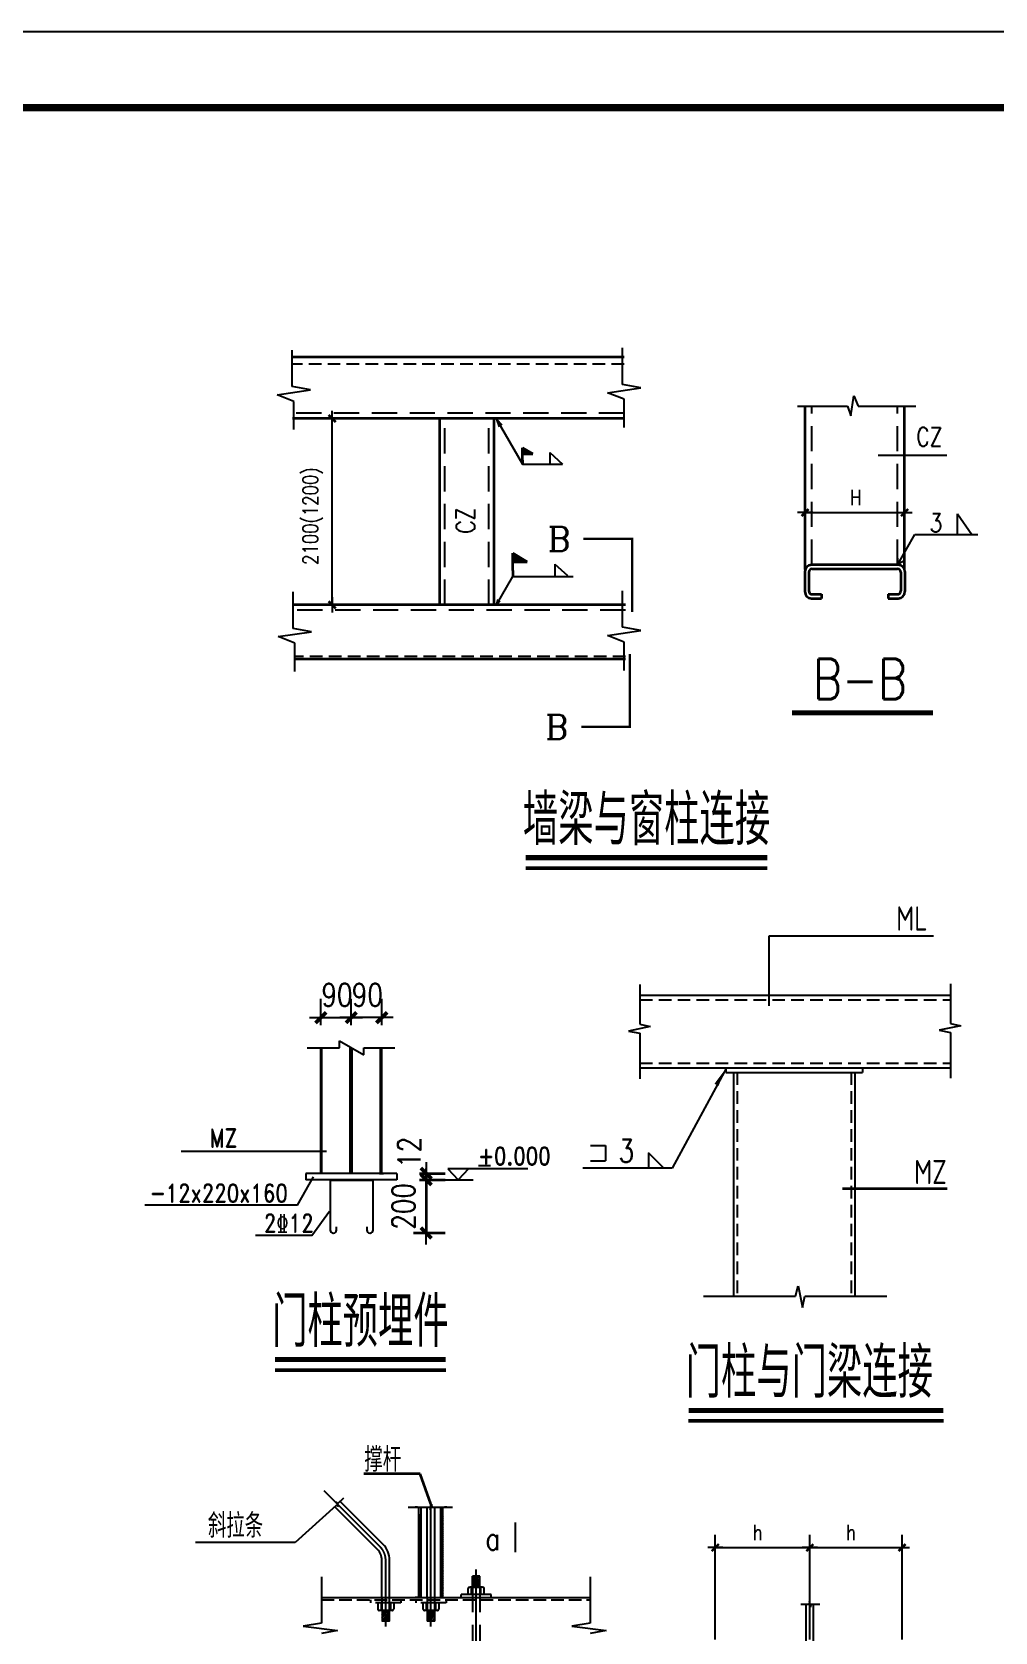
# Model space of a CAD drawing. Extents: x 69728788 to 150163257, y 20675998 to 43663798.
# Drawn here: x 75117182 to 75142619, y 21168004 to 21210288 of the extents above; entities that cross this region are included whole.
import ezdxf
from ezdxf.enums import TextEntityAlignment as Align

# ---------------------------------------------------------------- set-up
doc = ezdxf.new("R2010")
doc.units = 0
doc.header["$LTSCALE"] = 1000
doc.header["$MEASUREMENT"] = 0
for name, pattern in [('ACAD_ISO03W100', [30, 12, -18]), ('DASH', [0.35, 0.25, -0.1]), ('DASHDOT', [25.4, 12.7, -6.35, 0, -6.35]), ('DASHED', [0.75, 0.5, -0.25]), ('DASHED2', [0.375, 0.25, -0.125]), ('HIDDEN', [0.375, 0.25, -0.125])]:
    doc.linetypes.add(name, pattern=pattern)
doc.layers.get('0').update_dxf_attribs({"linetype": 'CONTINUOUS'})
doc.layers.get('DEFPOINTS').update_dxf_attribs({"linetype": 'CONTINUOUS'})
for name, color, linetype in [('03', 3, 'CONTINUOUS'), ('5图框', 7, 'CONTINUOUS'), ('AXIS', 3, 'CONTINUOUS'), ('D', 4, 'CONTINUOUS'), ('DHX', 1, 'DASHDOT'), ('DIM', 3, 'CONTINUOUS'), ('J', 7, 'DASHED2'), ('JI', 7, 'DASHED'), ('L3', 3, 'CONTINUOUS'), ('LI', 2, 'CONTINUOUS'), ('PUB_DIM', 3, 'CONTINUOUS'), ('PUB_TEXT', 7, 'CONTINUOUS'), ('PUB_TITLE', 4, 'CONTINUOUS'), ('XUX', 3, 'DASHED'), ('一般文字', 6, 'CONTINUOUS'), ('卫浴', 7, 'CONTINUOUS')]:
    doc.layers.add(name, color=color, linetype=linetype)
for name, color, linetype, lineweight in [('20', 2, 'CONTINUOUS', 35), ('图文说明基线', 251, 'CONTINUOUS', 50), ('系杆支撑', 2, 'CONTINUOUS', 25)]:
    doc.layers.add(name, color=color, linetype=linetype, lineweight=lineweight)
doc.styles.add('_SIMPLEX', font='SIMPLEX.shx', dxfattribs={"width": 0.8})
doc.styles.add('_TXT', font='SIMPLEX.shx', dxfattribs={"width": 0.6})
doc.styles.add('COMP', font='complex', dxfattribs={"bigfont": 'hztxt'})
doc.styles.add('DIM_FONT', font='SIMPLEX.shx', dxfattribs={"width": 0.8})
doc.styles.add('hztxt', font='romand_pkpm', dxfattribs={"bigfont": 'hztxt'})
doc.styles.add('ROMANS', font='romans.shx', dxfattribs={"width": 0.75, "height": 300, "bigfont": 'hztxt.shx'})
doc.styles.add('TSSD_Rein', font='atssdeng.shx', dxfattribs={"width": 0.7, "bigfont": 'atssdchn.shx'})
doc.dimstyles.new('DIMN$0', dxfattribs={"dimtxt": 300, "dimasz": 1, "dimexe": 250, "dimexo": 300, "dimgap": 150, "dimtad": 1, "dimdec": 0, "dimdsep": 46, "dimtxsty": 'DIM_FONT', "dimblk": '_DIMX', "dimcen": 2.5, "dimclrt": 7, "dimadec": 0, "dimazin": 0, "dimtfac": 1, "dimtdec": 0, "dimtix": 1, "dimtmove": 2, "dimatfit": 3, "dimldrblk": '_DIMX', "dimfxl": 1, "dimtolj": 1, "dimtzin": 0, "dimarcsym": 0})

# ---------------------------------------------------------------- blocks, each defined once
blk = doc.blocks.new('_DIMX')
blk.add_line((-150, 0), (150, 0))
at = {"const_width": 50}
blk.add_lwpolyline([(-70, -70), (70, 70)], dxfattribs=at)
blk = doc.blocks.new('_SECTION')
at = {"const_width": 0.1}
blk.add_lwpolyline([(2, 0), (0, 0), (0, 3)], dxfattribs=at)
at = {"style": 'COMP'}
blk.add_attdef('A', text='', height=1, dxfattribs=at).set_placement((3, 0), align=Align.MIDDLE)
blk = doc.blocks.new('XHFY')
for p, q in [((0, 2.53), (0, 4.03)), ((0, 4.03), (2.5, 2.53)), ((0, 1.03), (0, 2.53)), ((0, 2.53), (2.5, 2.53)), ((0, 1.03), (0, 0))]:
    blk.add_line(p, q)
for points in [[(2.5, 2.53), (0, 2.53), (0, 4.03), (2.5, 2.53)], [(0, 4.03), (2.5, 2.53), (0, 4.03), (2.5, 2.53)], [(2.5, 2.53), (0, 2.53), (0, 4.03), (0, 2.53)]]:
    blk.add_solid(points)
blk = doc.blocks.new('*D7761')
at = {"layer": 'AXIS', "color": 3, "lineweight": -2}
for p, q in [((75179207, 21132040), (75179716, 21132040)), ((75179207, 21131913), (75179716, 21131913)), ((75179341, 21132041), (75179341, 21132043)), ((75179341, 21132040), (75179341, 21131913)), ((75179341, 21131912), (75179341, 21131910))]:
    blk.add_line(p, q, dxfattribs=at)
at = {"layer": 'DEFPOINTS', "color": 0}
for p in [(75178757, 21132040), (75178757, 21131913), (75179341, 21131913)]:
    blk.add_point(p, dxfattribs=at)
at = {"layer": 'AXIS', "color": 3, "lineweight": -2, "xscale": 1.5, "yscale": 1.5, "zscale": 1.5}
for p, rotation in [((75179341, 21132040), 270), ((75179341, 21131913), 90)]:
    blk.add_blockref('_DIMX', p, dxfattribs=dict(at, rotation=rotation))
at = {"layer": 'AXIS', "color": 7, "insert": (75179006, 21132456), "char_height": 450, "attachment_point": 5, "rotation": 90, "style": 'DIM_FONT'}
blk.add_mtext('\\A1;12', dxfattribs=at)
blk = doc.blocks.new('*D7762')
at = {"layer": 'AXIS', "color": 3, "lineweight": -2}
for p, q in [((75179207, 21131913), (75179716, 21131913)), ((75179341, 21131915), (75179341, 21131916)), ((75179341, 21131913), (75179341, 21130858)), ((75179091, 21130858), (75179716, 21130858)), ((75179341, 21130856), (75179341, 21130855))]:
    blk.add_line(p, q, dxfattribs=at)
at = {"layer": 'DEFPOINTS', "color": 0}
for p in [(75178757, 21131913), (75178641, 21130858), (75179341, 21130858)]:
    blk.add_point(p, dxfattribs=at)
at = {"layer": 'AXIS', "color": 3, "lineweight": -2, "xscale": 1.5, "yscale": 1.5, "zscale": 1.5}
for p, rotation in [((75179341, 21131913), 270), ((75179341, 21130858), 90)]:
    blk.add_blockref('_DIMX', p, dxfattribs=dict(at, rotation=rotation))
at = {"layer": 'AXIS', "color": 7, "insert": (75178891, 21131386), "char_height": 450, "attachment_point": 5, "rotation": 90, "style": 'DIM_FONT'}
blk.add_mtext('\\A1;200', dxfattribs=at)
blk = doc.blocks.new('*X32')
at = {"color": 0}
for p, q in [((20847, 8048), (20858, 8059)), ((20849, 8033), (20878, 8062)), ((20851, 8017), (20898, 8064)), ((20861, 8009), (20918, 8066)), ((20881, 8012), (20920, 8050)), ((20901, 8014), (20922, 8035)), ((20921, 8017), (20924, 8019))]:
    blk.add_line(p, q, dxfattribs=at)
blk = doc.blocks.new('*X31')
at = {"color": 0}
for p, q in [((20622, 8017), (20636, 8031)), ((20624, 8002), (20656, 8034)), ((20626, 7986), (20676, 8036)), ((20639, 7981), (20692, 8035)), ((20659, 7984), (20694, 8020)), ((20679, 7986), (20696, 8004))]:
    blk.add_line(p, q, dxfattribs=at)
blk = doc.blocks.new('*X33')
at = {"color": 0}
for p, q in [((22073, 7790), (22086, 7802)), ((22085, 7787), (22100, 7802)), ((22099, 7787), (22114, 7802)), ((22113, 7787), (22128, 7802)), ((22127, 7787), (22142, 7802)), ((22142, 7787), (22157, 7802)), ((22156, 7787), (22171, 7802)), ((22170, 7787), (22185, 7802)), ((22184, 7787), (22199, 7802)), ((22198, 7787), (22213, 7802)), ((22212, 7787), (22227, 7802)), ((22226, 7787), (22241, 7802)), ((22241, 7787), (22256, 7802)), ((22255, 7787), (22270, 7802)), ((22269, 7787), (22284, 7802)), ((22283, 7787), (22298, 7802)), ((22297, 7787), (22312, 7802)), ((22311, 7787), (22326, 7802)), ((22325, 7787), (22340, 7802)), ((22340, 7787), (22355, 7802)), ((22354, 7787), (22369, 7802)), ((22368, 7787), (22383, 7802)), ((22382, 7787), (22397, 7802)), ((22396, 7787), (22411, 7802)), ((22410, 7787), (22425, 7802)), ((22424, 7787), (22439, 7802)), ((22439, 7787), (22454, 7802)), ((22453, 7787), (22468, 7802)), ((22467, 7787), (22482, 7802)), ((22481, 7787), (22496, 7802)), ((22495, 7787), (22510, 7802)), ((22509, 7787), (22524, 7802)), ((22523, 7787), (22538, 7802)), ((22538, 7787), (22553, 7802)), ((22552, 7787), (22567, 7802)), ((22566, 7787), (22581, 7802)), ((22580, 7787), (22595, 7802)), ((22594, 7787), (22609, 7802)), ((22608, 7787), (22623, 7802)), ((22622, 7787), (22626, 7791))]:
    blk.add_line(p, q, dxfattribs=at)
blk = doc.blocks.new('1253633')
for p, q in [((75176694.1, 21148223.7), (75178604.7, 21148223.7)), ((75178604.8, 21148223.7), (75183265, 21148223.7)), ((75186849.7, 21144007.5, 0), (75186849.7, 21147243.5, 0)), ((75188820, 21144007.5, 0), (75188820, 21147243.5, 0)), ((75183265, 21147001.7), (75176694.1, 21147001.7)), ((75179611.3, 21143308.6), (75179611.3, 21147001.7)), ((75180689.5, 21143308.6), (75180689.5, 21147001.7)), ((75186844, 21143969, 0), (75186844, 21143570.3, 0)), ((75186923.7, 21143955.7, 0), (75186923.7, 21143583.6, 0)), ((75188692.8, 21144101.9, 0), (75186982.5, 21144101.9, 0)), ((75186990.2, 21144022.1, 0), (75188679.5, 21144022.1, 0)), ((75188746, 21143955.7, 0), (75188746, 21143583.6, 0)), ((75188825.7, 21143969, 0), (75188825.7, 21143570.3, 0)), ((75183288.6, 21143308.6), (75176717.8, 21143308.6)), ((75186976.9, 21143437.4, 0), (75187176.2, 21143437.4, 0)), ((75186990.2, 21143517.1, 0), (75187176.2, 21143517.1, 0)), ((75187176.2, 21143517.1, 0), (75187176.2, 21143437.4, 0)), ((75188493.5, 21143517.1, 0), (75188679.5, 21143517.1, 0)), ((75188493.5, 21143517.1, 0), (75188493.5, 21143437.4, 0)), ((75188493.5, 21143437.4, 0), (75188692.8, 21143437.4, 0)), ((75183288.6, 21142230.4), (75176717.8, 21142230.4)), ((75189665.5, 21131735.2), (75187587.8, 21131735.2)), ((75179224.6, 21126081.5), (75178103.5, 21126081.5)), ((75179435.9, 21125489.4), (75179224.6, 21126081.5))]:
    blk.add_line(p, q)
at = {"const_width": 99.5, "elevation": 0}
blk.add_lwpolyline([(75186586.9, 21141168.8), (75189385.8, 21141168.8)], dxfattribs=at)
for centre, radius, start, end in [((75178604.7, 21148223.6), 0.115, 0, 90), ((75178719.9, 21148223.6), 0.115, 90, 180), ((75186976.9, 21143969, 0), 132.9, 90, 180), ((75186990.2, 21143955.7, 0), 66.4, 90, 180), ((75188679.5, 21143955.7, 0), 66.4, 0, 90), ((75188692.8, 21143969, 0), 132.9, 0, 90), ((75186976.9, 21143570.3, 0), 132.9, 180, 270), ((75186990.2, 21143583.6, 0), 66.4, 180, 270), ((75188679.5, 21143583.6, 0), 66.4, 270, 0), ((75188692.8, 21143570.3, 0), 132.9, 270, 0)]:
    blk.add_arc(centre, radius, start, end)
at = {"layer": '03'}
for p, q in [((75186139.7, 21136749.6), (75189395.1, 21136749.6)), ((75186139.7, 21135360.5), (75186139.7, 21136749.6)), ((75183574.9, 21135783.6), (75183574.9, 21134999.1)), ((75189729.6, 21135797.6), (75189729.6, 21135013.1)), ((75183574.9, 21135571.4), (75189729.6, 21135571.4)), ((75183778.1, 21134948.6), (75183349.2, 21134861.3)), ((75183349.2, 21134861.3), (75183574.9, 21134818.5)), ((75183574.9, 21134999.1), (75183778.1, 21134948.6)), ((75183574.9, 21134818.5), (75183574.9, 21133915.7)), ((75189932.7, 21134962.6), (75189503.8, 21134875.3)), ((75189503.8, 21134875.3), (75189729.6, 21134832.5)), ((75189729.6, 21135013.1), (75189932.7, 21134962.6)), ((75189729.6, 21134832.5), (75189729.6, 21133929.7)), ((75183574.9, 21134132.4), (75189729.6, 21134132.4)), ((75185289.3, 21134132.4), (75184212.3, 21132145.9)), ((75185277.4, 21134132.4), (75185277.4, 21134042.1)), ((75187986.3, 21134132.4), (75187986.3, 21134042.1)), ((75185277.4, 21134042.1), (75187986.3, 21134042.1)), ((75185427.9, 21134042.1), (75185427.9, 21129607.2)), ((75187835.8, 21134042.1), (75187835.8, 21129607.2)), ((75182594.4, 21132591.4), (75182895.4, 21132591.4)), ((75182895.4, 21132591.4), (75182895.4, 21132290.4)), ((75182594.4, 21132290.4), (75182895.4, 21132290.4)), ((75183745.9, 21132446.9), (75183745.9, 21132145.9)), ((75184046.9, 21132145.9), (75183745.9, 21132446.9)), ((75184212.3, 21132145.9), (75182445.5, 21132145.9)), ((75186660.5, 21129607.2), (75186711, 21129810.4)), ((75186711, 21129810.4), (75186798.3, 21129381.5)), ((75184837.6, 21129607.2), (75186660.5, 21129607.2)), ((75186798.3, 21129381.5), (75186841, 21129607.2)), ((75186841, 21129607.2), (75188467.6, 21129607.2))]:
    blk.add_line(p, q, dxfattribs=at)
at = {"layer": '03', "linetype": 'HIDDEN'}
for p, q in [((75183574.9, 21135481.1), (75189729.6, 21135481.1)), ((75183574.9, 21134222.7), (75189729.6, 21134222.7)), ((75185503.1, 21134042.1), (75185503.1, 21129607.2)), ((75187760.5, 21134042.1), (75187760.5, 21129607.2))]:
    blk.add_line(p, q, dxfattribs=at)
at = {"layer": '03'}
blk.add_lwpolyline([(75185289.3, 21134132.4, 0, 90.3, 0), (75185092.7, 21133793.8, 90.3, 90.3, 0)], format="xyseb", dxfattribs=at)
blk.add_lwpolyline([(75185289.3, 21134132.4, 0, 90.3, 0), (75185092.7, 21133793.8, 90.3, 90.3, 0)], format="xyseb", dxfattribs=at)
at = {"layer": 'AXIS', "color": 3}
for p, q in [((75177254.3, 21134978.7), (75177254.3, 21135501.8)), ((75177857.4, 21134978.7), (75177857.4, 21135501.8)), ((75177857.4, 21134978.7), (75177857.4, 21135501.8)), ((75178460.6, 21134978.7), (75178460.6, 21135501.8)), ((75177252.8, 21135126.8), (75177251.3, 21135126.8)), ((75177254.3, 21135126.8), (75177857.4, 21135126.8)), ((75177855.9, 21135126.8), (75177854.4, 21135126.8)), ((75178460.6, 21135126.8), (75177857.4, 21135126.8)), ((75177858.9, 21135126.8), (75177860.4, 21135126.8)), ((75178462.1, 21135126.8), (75178463.6, 21135126.8))]:
    blk.add_line(p, q, dxfattribs=at)
at = {"layer": 'D'}
for p, q in [((75183230.2, 21147678.3), (75183230.2, 21148400.4)), ((75176685.5, 21147636.4), (75176685.5, 21148358.4)), ((75176389.9, 21147472.3), (75177046.8, 21147570.8)), ((75176718.3, 21147341), (75176389.9, 21147472.3)), ((75182934.6, 21147514.2), (75183591.5, 21147612.7)), ((75183263.1, 21147383), (75182934.6, 21147514.2)), ((75183591.5, 21147612.7), (75183230.2, 21147678.3)), ((75187758, 21147058.3, 0), (75187813.8, 21147452.6, 0)), ((75187813.8, 21147452.6, 0), (75187897.5, 21147243.5, 0)), ((75176718.3, 21146783.1), (75176718.3, 21147341)), ((75183263.1, 21146825), (75183263.1, 21147383)), ((75186696.9, 21147243.5, 0), (75187688.3, 21147243.5, 0)), ((75187688.3, 21147243.5, 0), (75187758, 21147058.3, 0)), ((75187897.5, 21147243.5, 0), (75189040.5, 21147243.5, 0)), ((75180733.8, 21146992), (75181251.5, 21146095.3)), ((75180733.8, 21146992), (75180837.4, 21146877.3)), ((75180733.8, 21146992), (75180790.1, 21146836.8)), ((75188299.3, 21146273.2, 0), (75189660.1, 21146273.2, 0)), ((75176707.4, 21142842.4), (75176707.4, 21143564.4)), ((75183230.2, 21142864), (75183230.2, 21143586)), ((75176411.8, 21142678.3), (75177068.7, 21142776.7)), ((75176740.3, 21142547), (75176411.8, 21142678.3)), ((75177068.7, 21142776.7), (75176707.4, 21142842.4)), ((75182934.6, 21142699.9), (75183591.5, 21142798.3)), ((75183263.1, 21142568.6), (75182934.6, 21142699.9)), ((75183591.5, 21142798.3), (75183230.2, 21142864)), ((75176740.3, 21141989), (75176740.3, 21142547)), ((75183263.1, 21142010.6), (75183263.1, 21142568.6))]:
    blk.add_line(p, q, dxfattribs=at)
at = {"layer": 'DHX'}
for p, q in [((75178430.7, 21124636.9), (75177321.7, 21125744.9)), ((75179435.9, 21123061.1), (75179435.9, 21125489.4)), ((75178540.1, 21123061.1), (75178540.1, 21124372.8)), ((75180331.7, 21121429.2), (75180331.7, 21124185.7))]:
    blk.add_line(p, q, dxfattribs=at)
blk.add_arc((75178166.8, 21124372.8), 373.2, 0, 45.02515, dxfattribs=at)
at = {"layer": 'DIM'}
for p, q in [((75181251.6, 21146095.2), (75182042.1, 21146095.2)), ((75188695.9, 21144124.4, 0), (75189022.4, 21144699.9, 0)), ((75189022.4, 21144699.9, 0), (75190270, 21144699.9, 0)), ((75188695.9, 21144124.4, 0), (75188685.8, 21144233.9, 0)), ((75188695.9, 21144124.4, 0), (75188791.2, 21144177.7, 0)), ((75180733.3, 21143308.6), (75181056.8, 21143868.9)), ((75181056.8, 21143868.9), (75182251.8, 21143868.9)), ((75180733.3, 21143308.6), (75180770.2, 21143415.2)), ((75180733.3, 21143308.6), (75180807.4, 21143390.9)), ((75177608.7, 21125437.6), (75177547.2, 21125530.8)), ((75177547.2, 21125530.8), (75177593.8, 21125496.8)), ((75177593.8, 21125496.8), (75177708.7, 21125611.8)), ((75178483.4, 21124689.7), (75177634.7, 21125537.7)), ((75177558.6, 21125458.8), (75176744.7, 21124720.6)), ((75178377.9, 21124584), (75177529.1, 21125432.1)), ((75177608.7, 21125437.6), (75177558.6, 21125458.8)), ((75178982.8, 21125426.6), (75179414.2, 21125426.6)), ((75179167.1, 21125426.6), (75179122.4, 21125426.6)), ((75179197, 21123631.7), (75179197, 21125426.6)), ((75179241.8, 21123631.7), (75179241.8, 21125426.6)), ((75179361.2, 21123631.7), (75179361.2, 21125426.6)), ((75179414.2, 21125426.6), (75179421.4, 21125374.2)), ((75179421.4, 21125374.2), (75179443.8, 21125483.6)), ((75179443.8, 21125483.6), (75179452.8, 21125426.6)), ((75179452.8, 21125426.6), (75179861.3, 21125426.6)), ((75179510.5, 21123631.7), (75179510.5, 21125426.6)), ((75179630, 21123631.7), (75179630, 21125426.6)), ((75179674.8, 21123631.7), (75179674.8, 21125426.6)), ((75179749.4, 21125426.6), (75179704.6, 21125426.6)), ((75176744.7, 21124720.6), (75174771.4, 21124720.6)), ((75178465.4, 21123631.7), (75178465.4, 21124372.8)), ((75178614.7, 21123631.7), (75178614.7, 21124372.8)), ((75177267.5, 21124043.7), (75177267.5, 21123122.8)), ((75180406.3, 21124057.2), (75180257, 21124057.2)), ((75180257, 21123840.7), (75180257, 21124057.2)), ((75180257, 21124057.2), (75180257, 21123840.7)), ((75180406.3, 21123840.7), (75180406.3, 21124057.2)), ((75182592.2, 21124043.7), (75182592.2, 21123122.8)), ((75177267.5, 21123631.7), (75182592.2, 21123631.7)), ((75179167.1, 21123631.7), (75179122.4, 21123631.7)), ((75180630.3, 21123691.4), (75180033.1, 21123691.4)), ((75180033.1, 21123631.7), (75180033.1, 21123691.4)), ((75180173.5, 21123691.4), (75180173.5, 21123810.9)), ((75180460, 21123840.7), (75180203.3, 21123840.7)), ((75180240.3, 21123691.4), (75180240.3, 21123840.7)), ((75180257, 21123840.7), (75180406.3, 21123840.7)), ((75180423.1, 21123691.4), (75180423.1, 21123840.7)), ((75180489.9, 21123691.4), (75180489.9, 21123810.9)), ((75180630.3, 21123631.7), (75180630.3, 21123691.4)), ((75186926.3, 21123494.7), (75186763.7, 21123494.7)), ((75186868.5, 21122712.8), (75186868.5, 21123494.7)), ((75186935.2, 21123551.7), (75186926.3, 21123494.7)), ((75186957.7, 21123442.3), (75186935.2, 21123551.7)), ((75186964.8, 21123494.7), (75186957.7, 21123442.3)), ((75187139.7, 21123494.7), (75186964.8, 21123494.7)), ((75187017.8, 21122712.8), (75187017.8, 21123494.7)), ((75177267.5, 21123122.8), (75176902.6, 21123063.9)), ((75176902.6, 21123063.9), (75177585.7, 21122976.5)), ((75182592.2, 21123122.8), (75182227.4, 21123063.9)), ((75182227.4, 21123063.9), (75182910.5, 21122976.5)), ((75177585.7, 21122976.5), (75177267.5, 21122921.4)), ((75182910.5, 21122976.5), (75182592.2, 21122921.4))]:
    blk.add_line(p, q, dxfattribs=at)
for centre, radius, start, end in [((75181251.6, 21146095.4), 0.144, 210, 270), ((75178166.8, 21124372.8), 298.6, 0, 45.02515), ((75178166.8, 21124372.8), 447.9, 0, 45.02515), ((75180203.3, 21123810.9), 29.9, 90, 180), ((75180460, 21123810.9), 29.9, 0, 90), ((75180460, 21123810.9), 29.9, 0, 90)]:
    blk.add_arc(centre, radius, start, end, dxfattribs=at)
at = {"layer": 'J'}
for p, q in [((75183265, 21148079.9), (75176694.1, 21148079.9)), ((75183288.6, 21142286.5), (75176717.8, 21142286.5))]:
    blk.add_line(p, q, dxfattribs=at)
at = {"layer": 'JI'}
for p, q in [((75183265, 21147109.6), (75176694.1, 21147109.6)), ((75186982.5, 21144101.9, 0), (75186982.5, 21147243.5, 0)), ((75188679.8, 21144101.9, 0), (75188679.8, 21147243.5, 0)), ((75179713.5, 21143308.6), (75179713.5, 21147001.7)), ((75180581.6, 21143308.6), (75180581.6, 21147001.7)), ((75183288.6, 21143200.8), (75176717.8, 21143200.8))]:
    blk.add_line(p, q, dxfattribs=at)
at = {"layer": 'LI'}
for p, q in [((75181791, 21146325.4), (75181791, 21146095.2)), ((75181791, 21146325.4), (75182042.1, 21146095.2)), ((75189866.7, 21144699.9, 0), (75189866.7, 21145110, 0)), ((75189866.7, 21145110, 0), (75190151.6, 21144699.9, 0)), ((75181892.5, 21144117.9), (75181892.5, 21143887.7)), ((75181892.5, 21144117.9), (75182143.3, 21143888))]:
    blk.add_line(p, q, dxfattribs=at)
at = {"layer": 'PUB_DIM'}
for p, q in [((75177046.8, 21147570.8), (75176685.5, 21147636.4)), ((75177694.3, 21147001.7), (75177229.1, 21147001.7)), ((75186849.7, 21144787.3, 0), (75186849.7, 21145387.4, 0)), ((75188820, 21144787.3, 0), (75188820, 21145387.4, 0)), ((75186850.7, 21145137.4, 0), (75188819, 21145137.4, 0)), ((75177694.3, 21143308.6), (75177229.1, 21143308.6)), ((75185068.7, 21122803.7), (75185068.7, 21124872.2)), ((75185069.7, 21124622.2), (75186942.1, 21124622.2)), ((75186943.1, 21122803.7), (75186943.1, 21124872.2)), ((75186943.1, 21122803.7), (75186943.1, 21124872.2)), ((75186944.1, 21124622.2), (75188769, 21124622.2)), ((75188770, 21122803.7), (75188770, 21124872.2))]:
    blk.add_line(p, q, dxfattribs=at)
at = {"layer": 'PUB_DIM', "color": 1}
blk.add_line((75177479.1, 21143309.6), (75177479.1, 21147000.7), dxfattribs=at)
at = {"layer": 'PUB_DIM', "color": 6, "linetype": 'Continuous'}
blk.add_line((75180376.6, 21132193.1), (75180617, 21132193.1), dxfattribs=at)
at = {"layer": 'PUB_DIM', "const_width": 44.8}
blk.add_lwpolyline([(75181108.2, 21125120), (75181108.2, 21124529.4)], dxfattribs=at)
at = {"layer": 'XUX'}
for p, q in [((75178465.4, 21123631.7), (75178466.9, 21123161.4)), ((75178614.7, 21123161.4), (75178614.7, 21123631.7)), ((75179361.2, 21123631.7), (75179362.6, 21123161.4)), ((75179510.5, 21123161.4), (75179510.5, 21123631.7)), ((75180257, 21123840.7), (75180257, 21122258.2)), ((75180406.3, 21123840.7), (75180406.3, 21122258.2)), ((75178241.5, 21123586.9), (75178241.5, 21123527.2)), ((75178838.7, 21123527.2), (75178241.5, 21123527.2)), ((75178381.9, 21123527.2), (75178381.9, 21123407.8)), ((75178668.5, 21123377.9), (75178411.7, 21123377.9)), ((75178448.7, 21123527.2), (75178448.7, 21123377.9)), ((75178465.4, 21123377.9), (75178614.7, 21123377.9)), ((75178631.5, 21123527.2), (75178631.5, 21123377.9)), ((75178698.3, 21123527.2), (75178698.3, 21123407.8)), ((75178838.7, 21123586.9), (75178838.7, 21123527.2)), ((75179137.3, 21123586.9), (75179137.3, 21123527.2)), ((75179734.5, 21123527.2), (75179137.3, 21123527.2)), ((75179277.7, 21123527.2), (75179277.7, 21123407.8)), ((75179564.3, 21123377.9), (75179307.5, 21123377.9)), ((75179344.5, 21123527.2), (75179344.5, 21123377.9)), ((75179361.2, 21123377.9), (75179510.5, 21123377.9)), ((75179527.3, 21123527.2), (75179527.3, 21123377.9)), ((75179594.1, 21123527.2), (75179594.1, 21123407.8)), ((75179734.5, 21123586.9), (75179734.5, 21123527.2)), ((75178614.7, 21123161.4), (75178465.4, 21123161.4)), ((75179510.5, 21123161.4), (75179361.2, 21123161.4))]:
    blk.add_line(p, q, dxfattribs=at)
at = {"layer": 'XUX', "linetype": 'DASH'}
blk.add_line((75177267.5, 21123586.9), (75182592.2, 21123586.9), dxfattribs=at)
at = {"layer": 'XUX'}
for centre, start, end in [((75178411.7, 21123407.8), 180, 270), ((75178668.5, 21123407.8), 270, 0), ((75178668.5, 21123407.8), 270, 0), ((75179307.5, 21123407.8), 180, 270), ((75179564.3, 21123407.8), 270, 0), ((75179564.3, 21123407.8), 270, 0)]:
    blk.add_arc(centre, 29.9, start, end, dxfattribs=at)
at = {"layer": '一般文字', "color": 3}
for p, q in [((75177363.7, 21132472.5), (75174487.9, 21132472.5)), ((75176790.2, 21131409.3), (75177108.6, 21131969.7)), ((75181355.4, 21132133), (75179768.6, 21132133)), ((75179768.6, 21132133), (75179972.9, 21131913.4)), ((75180177.2, 21132133), (75179972.9, 21131913.4)), ((75176790.2, 21131409.3), (75173765.2, 21131409.3)), ((75177073.6, 21130806.2), (75177426.7, 21131289.3)), ((75177073.6, 21130806.2), (75175961.8, 21130806.2))]:
    blk.add_line(p, q, dxfattribs=at)
at = {"layer": '卫浴'}
blk.add_line((75179291.2, 21131913.4), (75180275.3, 21131913.4), dxfattribs=at)
at = {"layer": '图文说明基线', "const_width": 101.6, "elevation": 0}
for points in [[(75181314.8, 21138297), (75186098, 21138297)], [(75176346.5, 21128350), (75179730.9, 21128350)], [(75184539.4, 21127341.6), (75189589.7, 21127341.6)]]:
    blk.add_lwpolyline(points, dxfattribs=at)
at = {"layer": '图文说明基线', "elevation": 0}
for points in [[(75181314.8, 21138087.2), (75186098, 21138087.2)], [(75176346.5, 21128140.3), (75179730.9, 21128140.3)], [(75184539.4, 21127131.8), (75189589.7, 21127131.8)]]:
    blk.add_lwpolyline(points, dxfattribs=at)
at = {"layer": '系杆支撑', "color": 3}
for p, q in [((75176985.3, 21134528.7), (75177623.6, 21134528.7)), ((75177623.6, 21134528.7), (75177623.6, 21134668.2)), ((75177623.6, 21134668.2), (75178106, 21134389.2)), ((75178106, 21134389.2), (75178106, 21134528.7)), ((75178106, 21134528.7), (75178722.1, 21134528.7))]:
    blk.add_line(p, q, dxfattribs=at)
at = {"layer": '系杆支撑'}
for p, q in [((75177254.3, 21132039.5), (75177254.3, 21134528.7)), ((75177857.4, 21132039.5), (75177857.4, 21134533)), ((75178460.6, 21132039.5), (75178460.6, 21134528.7)), ((75176957.8, 21132039.5), (75176957.8, 21131913.4)), ((75178759.5, 21132039.5), (75176957.8, 21132039.5)), ((75178759.5, 21131913.4), (75176957.8, 21131913.4)), ((75178414.2, 21132039.5), (75178494, 21132039.5)), ((75178759.5, 21132039.5), (75178759.5, 21131913.4))]:
    blk.add_line(p, q, dxfattribs=at)
at = {"layer": '系杆支撑', "color": 251, "linetype": 'ACAD_ISO03W100'}
for p, q in [((75177275.3, 21132039.5), (75177275.3, 21134528.7)), ((75177836.4, 21132039.5), (75177836.4, 21134545.1)), ((75177878.4, 21132039.5), (75177878.4, 21134520.8)), ((75178439.6, 21132039.5), (75178439.6, 21134528.7))]:
    blk.add_line(p, q, dxfattribs=at)
at = {"layer": '系杆支撑', "color": 0, "const_width": 27.2}
blk.add_lwpolyline([(75178166.3, 21130979.8), (75178166.3, 21130914.7, 0.4142136), (75178223.2, 21130857.8), (75178231.3, 21130857.8, 0.4142136), (75178288.2, 21130914.7), (75178288.2, 21131900.3), (75177442.4, 21131900.3), (75177442.4, 21130914.7, 0.4142136), (75177499.3, 21130857.8), (75177507.4, 21130857.8, 0.4142136), (75177564.3, 21130914.7), (75177564.3, 21130979.8)], format="xyb", dxfattribs=at)
for p, xscale, yscale, zscale in [((75181251.6, 21146095.4), 80.50591443479061, 80.50591443479061, 80.50591443350089), ((75181056.8, 21143868.9), 115.0084491968155, 115.0084491893649, 115.0084491907155)]:
    blk.add_blockref('XHFY', p, dxfattribs=dict(xscale=xscale, yscale=yscale, zscale=zscale))
at = {"layer": 'AXIS', "color": 3, "xscale": 1.5, "yscale": 1.5, "zscale": 1.5}
for p in [(75177254.3, 21135126.8), (75177857.4, 21135126.8)]:
    blk.add_blockref('_DIMX', p, dxfattribs=at)
at = {"layer": 'AXIS', "color": 3, "xscale": 1.5, "yscale": 1.5, "zscale": 1.5, "rotation": 180}
for p in [(75177857.4, 21135126.8), (75178460.6, 21135126.8)]:
    blk.add_blockref('_DIMX', p, dxfattribs=at)
at = {"layer": 'DIM', "yscale": 2.98598400130868, "zscale": 2.985984000000001}
for name, p, xscale, rotation in [('*X33', (75202494.6, 21191193.3), -2.98598400130868, 90), ('*X33', (75202927.6, 21191193.3), -2.98598400130868, 90), ('*X31', (75196410.7, 21188127), -2.985983999843801, 97.12501646416267)]:
    blk.add_blockref(name, p, dxfattribs=dict(at, xscale=xscale, rotation=rotation))
at = {"layer": 'PUB_DIM'}
for p, rotation in [((75177479.1, 21147001.7), 90), ((75186849.7, 21145137.4, 0), 180), ((75177479.1, 21143308.6), 270), ((75185068.7, 21124622.2), 180), ((75186943.1, 21124622.2), 180)]:
    blk.add_blockref('_DIMX', p, dxfattribs=dict(at, rotation=rotation))
for p in [(75188820, 21145137.4, 0), (75186943.1, 21124622.2), (75188770, 21124622.2)]:
    blk.add_blockref('_DIMX', p, dxfattribs=at)
ref = blk.add_blockref('_SECTION', (75183422.4, 21144615.8), dxfattribs=dict(at, xscale=482.5536767989397, yscale=482.5536767989397, zscale=482.5536768000002, rotation=180))
ref.add_attrib('A', 'B', dxfattribs={"layer": '0', "height": 482.6, "style": 'COMP'}).set_placement((75181974.7, 21144615.8), align=Align.MIDDLE)
ref = blk.add_blockref('_SECTION', (75183378.1, 21140888.5), dxfattribs=dict(at, xscale=-482.5536767989397, yscale=482.5536767989397, zscale=482.5536768000002))
ref.add_attrib('A', 'B', dxfattribs={"layer": '0', "height": 482.6, "style": 'COMP'}).set_placement((75181930.4, 21140888.5), align=Align.MIDDLE)
at = {"layer": 'XUX', "xscale": -2.985983999843801, "yscale": 2.98598400130868, "zscale": 2.985984000000001, "rotation": 97.12501646416267}
for p in [(75194619.2, 21188127), (75195515, 21188127)]:
    blk.add_blockref('*X32', p, dxfattribs=at)
at = {"style": '_SIMPLEX', "width": 0.8}
for s, height, p in [('CZ', 368.62, (75189049.5, 21146455.9, 0)), ('3', 368.6, (75189314.7, 21144749.1, 0))]:
    blk.add_text(s, height=height, dxfattribs=at).set_placement(p)
blk.add_text('CZ', height=368.62, rotation=90, dxfattribs=at).set_placement((75180307.1, 21144717))
at = {"layer": '5图框', "style": 'hztxt', "width": 0.7}
for s, p in [('墙梁与窗柱连接', (75181256.7, 21138547.1, 0)), ('门柱预埋件', (75176288.4, 21128600.1, 0)), ('门柱与门梁连接', (75184481.3, 21127591.7, 0))]:
    blk.add_text(s, height=1000.05, dxfattribs=at).set_placement(p)
at = {"layer": 'AXIS', "color": 7, "style": 'DIM_FONT', "width": 0.8}
for p in [(75177264.4, 21135351.8), (75177867.6, 21135351.8)]:
    blk.add_text('90', height=450, dxfattribs=at).set_placement(p)
at = {"layer": 'L3', "style": 'ROMANS', "width": 0.8}
blk.add_text('3', height=451.5, dxfattribs=at).set_placement((75183154.2, 21132259))
blk.add_text('3', height=451.5, dxfattribs=at).set_placement((75183154.2, 21132259))
at = {"layer": 'PUB_DIM', "color": 1, "style": 'DIM_FONT', "width": 0.8}
blk.add_text('2100(1200)', height=300, rotation=90, dxfattribs=at).set_placement((75177196.1, 21144099.5))
at = {"layer": 'PUB_DIM', "color": 7, "style": 'DIM_FONT', "width": 0.8}
for s, p in [('H', (75187742.4, 21145287.4, 0)), ('h', (75185811.6, 21124772.2)), ('h', (75187662.3, 21124772.2))]:
    blk.add_text(s, height=300, dxfattribs=at).set_placement(p)
at = {"layer": 'PUB_DIM', "color": 6, "linetype": 'Continuous', "style": 'hztxt', "width": 0.8}
for s, height, p in [('MZ', 360.02, (75175054.5, 21132560, 0)), ('+0.000', 360.02, (75180376.1, 21132202.3)), ('-12x220x160', 360.018, (75173872.7, 21131467.9)), ('2%%13212', 360.02, (75176125.8, 21130871.9))]:
    blk.add_text(s, height=height, dxfattribs=at).set_placement(p)
at = {"layer": 'PUB_DIM', "style": 'DIM_FONT', "width": 0.8}
blk.add_text('a', height=447.9, dxfattribs=at).set_placement((75180660.3, 21124797.7), align=Align.MIDDLE)
at = {"layer": 'PUB_TEXT', "width": 0.8}
for s, height, style, p in [('B-B', 796.26, '_TXT', (75187008.1, 21141441.2, 0)), ('ML', 480, 'TSSD_Rein', (75188654.1, 21136851.6)), ('MZ', 480, 'TSSD_Rein', (75189009.7, 21131828)), ('撑杆', 480, 'TSSD_Rein', (75178117, 21126125.9)), ('斜拉条', 480, 'TSSD_Rein', (75175018.1, 21124817.5))]:
    blk.add_text(s, height=height, dxfattribs=dict(at, style=style)).set_placement(p)
at = {"layer": 'AXIS'}
dim = blk.add_linear_dim(base=(75179341, 21131913.4), p1=(75178757.1, 21132039.5), p2=(75178757.1, 21131913.4), angle=90, text='12', dimstyle='DIMN$0', override={"dimscale": 1.5, "dimzin": 0, "dimblk1": '_DIMX', "dimblk2": '_DIMX', "dimsah": 1, "dimcen": 0.09, "dimclrd": 3, "dimclre": 3}, dxfattribs=at)
dim.commit()
dim.dimension.update_dxf_attribs({"geometry": '*D7761', "text_midpoint": (75179005.7, 21132456.2), "dimtype": 128})
dim = blk.add_linear_dim(base=(75179341, 21130857.8), p1=(75178757.1, 21131913.4), p2=(75178641.4, 21130857.8), angle=90, text='200', dimstyle='DIMN$0', override={"dimscale": 1.5, "dimzin": 0, "dimblk1": '_DIMX', "dimblk2": '_DIMX', "dimsah": 1, "dimcen": 0.09, "dimclrd": 3, "dimclre": 3}, dxfattribs=at)
dim.commit()
dim.dimension.update_dxf_attribs({"geometry": '*D7762', "text_midpoint": (75178891, 21131385.6)})

msp = doc.modelspace()

# ---------------------------------------------------------------- linework, layer by layer
at = {"layer": 'PUB_TITLE'}
msp.add_lwpolyline([(75043830.5, 21126287.7), (75162630.5, 21126287.7), (75162630.5, 21210287.7), (75043830.5, 21210287.7)], close=True, dxfattribs=at)
at = {"layer": 'PUB_TITLE', "const_width": 200}
msp.add_lwpolyline([(75048830.5, 21128287.7), (75160630.5, 21128287.7), (75160630.5, 21208287.7), (75048830.5, 21208287.7)], close=True, dxfattribs=at)

# ---------------------------------------------------------------- block references
at = {"layer": '20', "xscale": 1.333299998193979, "yscale": 1.333300000056624, "zscale": 1.3333}
msp.add_blockref('1253633', (-25109021.9, -6995224.7), dxfattribs=at)

doc.saveas('drawing.dxf')
